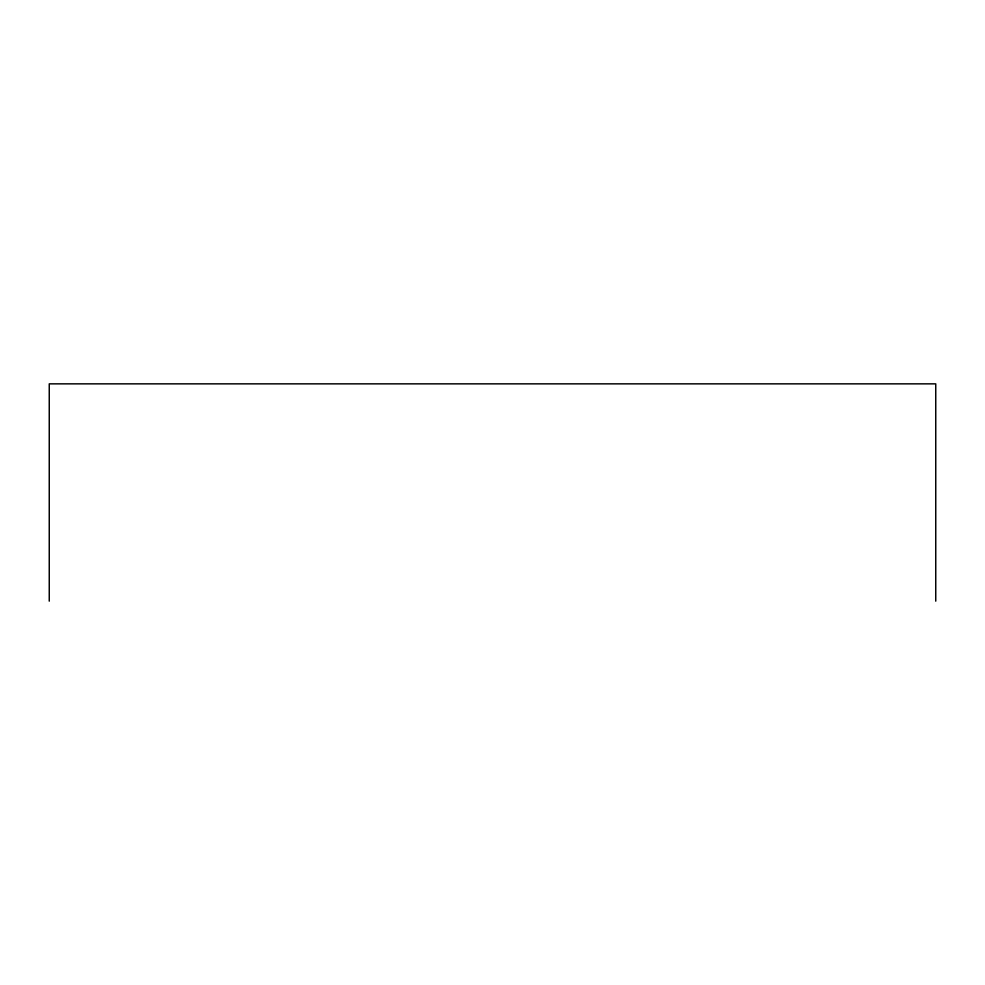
<?xml version="1.0" encoding="UTF-8"?>
<svg xmlns="http://www.w3.org/2000/svg" width="985" height="985" viewBox="0 0 985 985"><rect width="100%" height="100%" fill="white"/><g stroke="black" fill="none" stroke-linecap="round" stroke-linejoin="round"><path stroke-width="1.48" d="M935.75 601.145L935.75 383.854L49.25 383.854L49.25 601.145"/></g></svg>
